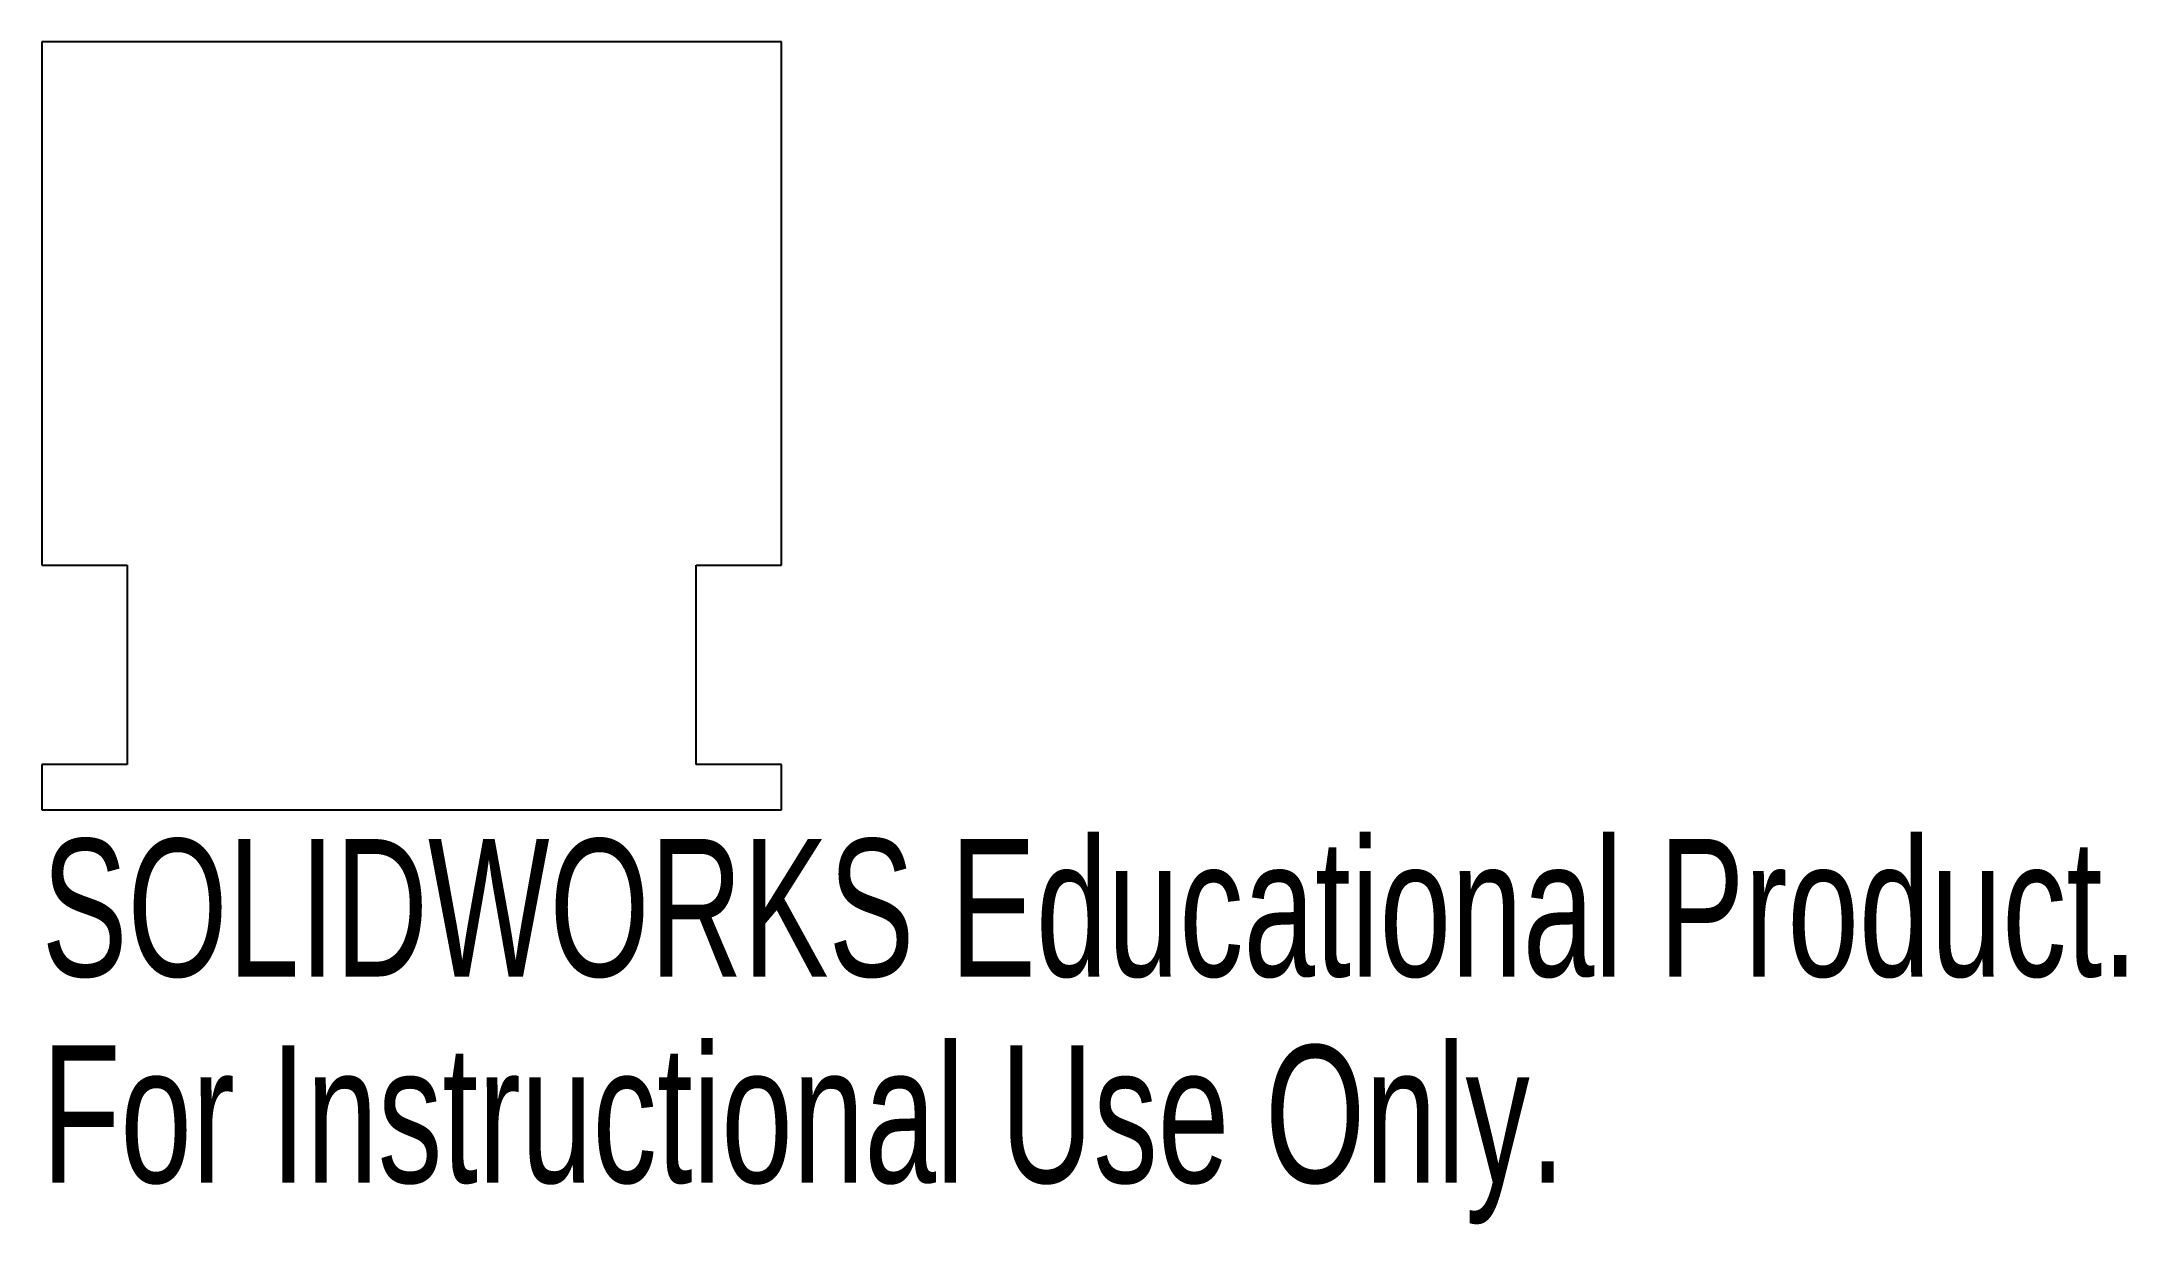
# Model space of a CAD drawing. Header units: millimetres. Extents: x -19.4 to 53.9, y -6.6 to 35.
import ezdxf

# ---------------------------------------------------------------- set-up
doc = ezdxf.new("R2010")
doc.units = ezdxf.units.MM
doc.styles.add('SLDTEXTSTYLE0', font='TXT', dxfattribs={"width": 0.7})

msp = doc.modelspace()

# ---------------------------------------------------------------- linework, layer by layer
at = {"color": 1, "linetype": 'Continuous', "lineweight": 25}
for p, q in [((-19.385, 35), (-19.385, 16.6)), ((6.615, 35), (-19.385, 35)), ((6.615, 16.6), (6.615, 35)), ((-19.385, 16.6), (-16.385, 16.6)), ((-16.385, 16.6), (-16.385, 9.6)), ((3.615, 16.6), (6.615, 16.6)), ((3.615, 9.6), (3.615, 16.6)), ((-16.385, 9.6), (-19.385, 9.6)), ((-19.385, 9.6), (-19.385, 8)), ((6.615, 9.6), (3.615, 9.6)), ((6.615, 8), (6.615, 9.6)), ((-19.385, 8), (6.615, 8))]:
    msp.add_line(p, q, dxfattribs=at)

# ---------------------------------------------------------------- texts
at = {"color": 7, "linetype": 'Continuous', "char_height": 4.83362, "attachment_point": 1, "style": 'SLDTEXTSTYLE0'}
for s, insert in [('SOLIDWORKS Educational Product.', (-19.385, 6.98)), ('For Instructional Use Only.', (-19.385, -0.27))]:
    msp.add_mtext(s, dxfattribs=dict(at, insert=insert))

doc.saveas('drawing.dxf')
